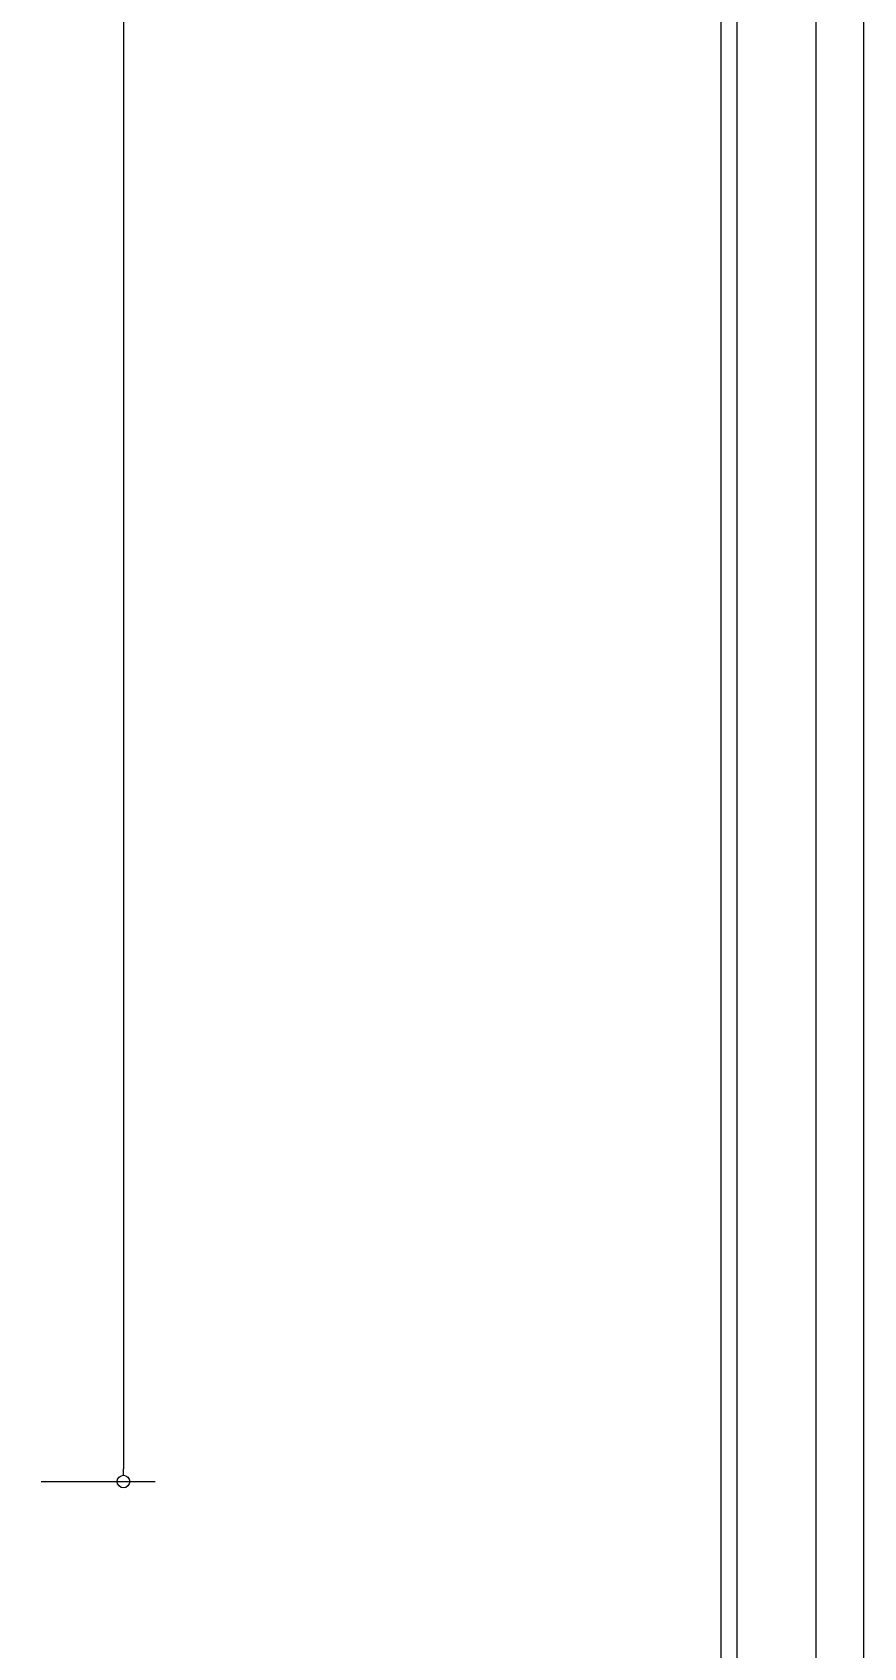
# Model space of a CAD drawing. Header units: millimetres. Extents: x 13 to 97.1, y 11.9 to 71.3.
# Drawn here: x 31.55 to 34.18, y 35.29 to 40.39 of the extents above; entities that cross this region are included whole.
import ezdxf

# ---------------------------------------------------------------- set-up
doc = ezdxf.new("R2010")
doc.units = ezdxf.units.MM
doc.layers.add('COTAS', color=7, linetype='Continuous', lineweight=13)
doc.layers.add('TRAÇO FINO', color=7, linetype='Continuous', lineweight=13)
doc.styles.get("Standard").update_dxf_attribs({"font": 'arial.ttf'})
doc.dimstyles.new('Cota Projetos Arquitetônicos', dxfattribs={"dimtxt": 0.1, "dimasz": 0.04, "dimexe": 0.1, "dimexo": 0.05, "dimgap": 0.05, "dimtad": 4, "dimzin": 4, "dimdsep": 46, "dimtxsty": 'Standard', "dimblk": 'DOTBLANK', "dimcen": 0.09, "dimclrd": 7, "dimclre": 7, "dimclrt": 7, "dimadec": 0, "dimazin": 0, "dimtfac": 1, "dimtmove": 2, "dimatfit": 3, "dimfxl": 1, "dimtolj": 1, "dimtzin": 0, "dimlwd": 13, "dimlwe": 13, "dimarcsym": 0})

# ---------------------------------------------------------------- blocks, each defined once
blk = doc.blocks.new('_DotBlank')
at = {"color": 0, "linetype": 'ByBlock', "lineweight": -2}
blk.add_line((-0.5, 0), (-1, 0), dxfattribs=at)
blk.add_circle((0, 0), 0.5, dxfattribs=at)
blk = doc.blocks.new('*D396')
at = {"layer": 'COTAS', "color": 7, "linetype": 'Continuous', "lineweight": 13, "transparency": 16777216}
for p, q in [((31.5792, 47.0253), (31.9399, 47.0253)), ((31.8399, 46.9853), (31.8399, 35.8532)), ((31.5792, 35.8132), (31.9399, 35.8132))]:
    blk.add_line(p, q, dxfattribs=at)
at = {"layer": 'Defpoints', "color": 0, "transparency": 16777216}
for p in [(31.5292, 47.0253), (31.5292, 35.8132), (31.8399, 35.8132)]:
    blk.add_point(p, dxfattribs=at)
at = {"layer": 'COTAS', "color": 7, "lineweight": 13, "transparency": 16777216, "xscale": 0.04, "yscale": 0.04, "zscale": 0.04}
for p, rotation in [((31.8399, 47.0253), 90), ((31.8399, 35.8132), 270)]:
    blk.add_blockref('_DotBlank', p, dxfattribs=dict(at, rotation=rotation))
at = {"layer": 'COTAS', "color": 7, "transparency": 16777216, "insert": (31.9401, 41.4192), "char_height": 0.1, "attachment_point": 5, "rotation": 90}
blk.add_mtext('\\A1;11.21', dxfattribs=at)

msp = doc.modelspace()

# ---------------------------------------------------------------- linework, layer by layer
at = {"layer": 'TRAÇO FINO'}
for p, q in [((34.1792, 32.3632), (34.1792, 52.3632)), ((34.0292, 32.5132), (34.0292, 52.2132)), ((33.7792, 32.5132), (33.7792, 51.9632)), ((33.7292, 32.5132), (33.7292, 51.9132))]:
    msp.add_line(p, q, dxfattribs=at)

# ---------------------------------------------------------------- dimensions: what is measured, and where the dimension line sits
at = {"layer": 'COTAS'}
dim = msp.add_linear_dim(base=(31.8399, 35.8132), p1=(31.5292, 47.0253), p2=(31.5292, 35.8132), angle=90, dimstyle='Cota Projetos Arquitetônicos', dxfattribs=at)
dim.commit()
dim.dimension.update_dxf_attribs({"geometry": '*D396', "text_midpoint": (31.9401, 41.4192)})

doc.saveas('drawing.dxf')
